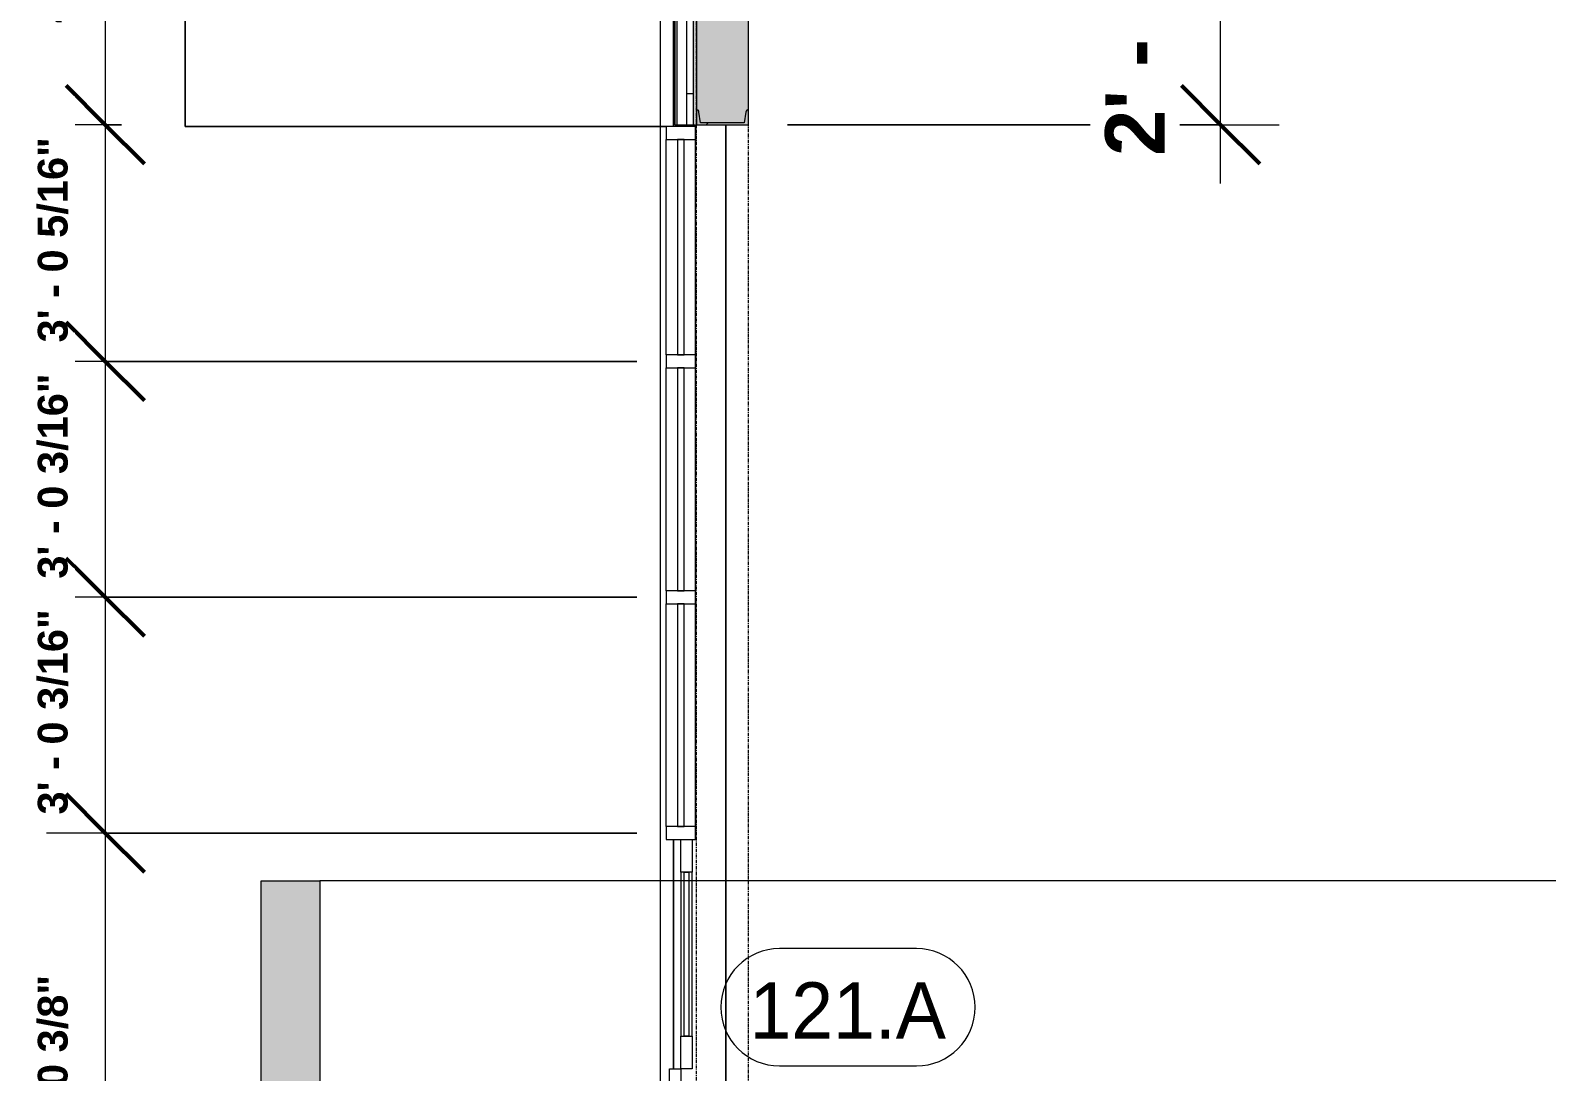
# Model space of a CAD drawing. Header units: inches. Extents: x 21592 to 24810, y -23179 to -20467.
# Drawn here: x 21959.5 to 22192.1, y -22278.1 to -22118.3 of the extents above; entities that cross this region are included whole.
import ezdxf

# ---------------------------------------------------------------- set-up
doc = ezdxf.new("R2010")
doc.units = ezdxf.units.IN
doc.header["$MEASUREMENT"] = 0
doc.linetypes.add('Grid Line 1_2_', pattern=[0.875, 0.5, -0.125, 0.125, -0.125])
for name, color, linetype, lineweight in [('A-ANNO-DIMS', 211, 'Continuous', 9), ('A-ANNO-DIMS-96', 211, 'Continuous', 9), ('A-DOOR', 31, 'Continuous', 20), ('A-DOOR-IDEN', 31, 'Continuous', 9), ('A-FLOR', 192, 'Continuous', 20), ('A-GLAZ-CURT', 52, 'Continuous', 20), ('A-GLAZ-CWMG', 51, 'Continuous', 20), ('A-SITE-SWLK', 140, 'Continuous', 140), ('A-WALL', 113, 'Continuous', 20), ('A-WALL-PATT', 111, 'Continuous', 50), ('C-TOPO', 7, 'Continuous', 20), ('G-ANNO-SYMB', 111, 'Continuous', 9), ('L-SITE-WALL', 31, 'Continuous', 20), ('S-COLS', 52, 'Continuous', 20), ('S-GRID', 1, 'Continuous', 9)]:
    doc.layers.add(name, color=color, linetype=linetype, lineweight=lineweight)
doc.styles.add('Arial_B', font='arialbd.ttf', dxfattribs={"height": 9.132806})
doc.styles.add('Arial_B_1', font='arialbd.ttf', dxfattribs={"height": 4.566403})
doc.styles.add('Century Gothic', font='GOTHIC.TTF', dxfattribs={"height": 8.622671})
doc.dimstyles.new('OD_Dimension_1', dxfattribs={"dimscale": 12, "dimtxt": 9, "dimasz": 1, "dimexe": 0.75, "dimexo": 0.5, "dimgap": 0.5, "dimtad": 1, "dimdec": 4, "dimrnd": 0.0625, "dimzin": 3, "dimdsep": 46, "dimlunit": 4, "dimtxsty": 'Arial_B', "dimblk1": 'OBLIQUE', "dimblk2": 'OBLIQUE', "dimsah": 1, "dimcen": 0.09, "dimdle": 0.75, "dimazin": 0, "dimtfac": 1, "dimtdec": 4, "dimtix": 1, "dimtmove": 0, "dimatfit": 3, "dimfxl": 1, "dimtvp": 1, "dimtfill": 1, "dimfrac": 2, "dimtolj": 1, "dimtzin": 0, "dimlwd": 13, "dimlwe": 13, "dimarcsym": 2})
doc.dimstyles.new('OD_Dimension_2_1', dxfattribs={"dimscale": 12, "dimtxt": 4.5, "dimasz": 1, "dimexe": 0.75, "dimexo": 0.5, "dimgap": 0.375, "dimtad": 1, "dimdec": 4, "dimrnd": 0.0625, "dimzin": 3, "dimdsep": 46, "dimlunit": 4, "dimtxsty": 'Arial_B_1', "dimblk1": 'OBLIQUE', "dimblk2": 'OBLIQUE', "dimsah": 1, "dimcen": 0.09, "dimdle": 0.75, "dimazin": 0, "dimtfac": 1, "dimtdec": 4, "dimtix": 1, "dimtmove": 0, "dimatfit": 3, "dimfxl": 1, "dimtvp": 1, "dimtfill": 1, "dimfrac": 2, "dimtolj": 1, "dimtzin": 0, "dimlwd": 13, "dimlwe": 13, "dimarcsym": 2})
doc.dimstyles.new('OD_Dimension_2_2', dxfattribs={"dimscale": 12, "dimtxt": 4.5, "dimasz": 1, "dimexe": 0.75, "dimexo": 0.5, "dimgap": 0.375, "dimtad": 1, "dimdec": 4, "dimrnd": 0.0625, "dimzin": 3, "dimdsep": 46, "dimlunit": 4, "dimtxsty": 'Arial_B_1', "dimblk1": 'OBLIQUE', "dimblk2": 'OBLIQUE', "dimsah": 1, "dimcen": 0.09, "dimdle": 0.75, "dimazin": 0, "dimtfac": 1, "dimtdec": 4, "dimtix": 1, "dimtmove": 0, "dimatfit": 3, "dimfxl": 1, "dimtvp": 1, "dimtfill": 1, "dimfrac": 2, "dimtolj": 1, "dimtzin": 0, "dimlwd": 13, "dimlwe": 13, "dimarcsym": 2})
doc.dimstyles.new('OD_Dimension_2_4', dxfattribs={"dimscale": 12, "dimtxt": 4.5, "dimasz": 1, "dimexe": 0.75, "dimexo": 0.5, "dimgap": 0.375, "dimtad": 1, "dimdec": 4, "dimrnd": 0.0625, "dimzin": 3, "dimdsep": 46, "dimlunit": 4, "dimtxsty": 'Arial_B_1', "dimblk1": 'OBLIQUE', "dimblk2": 'OBLIQUE', "dimsah": 1, "dimcen": 0.09, "dimdle": 0.75, "dimazin": 0, "dimtfac": 1, "dimtdec": 4, "dimtix": 1, "dimtmove": 0, "dimatfit": 3, "dimfxl": 1, "dimtvp": 1, "dimtfill": 1, "dimfrac": 2, "dimtolj": 1, "dimtzin": 0, "dimlwd": 13, "dimlwe": 13, "dimarcsym": 2})

# ---------------------------------------------------------------- blocks, each defined once
blk = doc.blocks.new('Struct_Xcel_Sports Complex_rvt-1-Enlarged First Floor Plan _West_')
at = {"layer": 'A-FLOR', "color": 43, "lineweight": 13}
blk.add_line((22066.14, -22342.74), (22066.14, -22132.8), dxfattribs=at)
at = {"layer": 'L-SITE-WALL', "color": 43, "lineweight": 13}
for p, q in [((22058.14, -22133.05), (22058.14, -21722.68)), ((22066.14, -22132.8), (22066.14, -22342.74)), ((22058.14, -22277.68), (22058.14, -22242.49))]:
    blk.add_line(p, q, dxfattribs=at)
blk = doc.blocks.new('System Panel - INSULATED LOW-E GLAZING _SEE ELEVATIONS FOR U-FACTOR_ SHGC_ _ LT_-1142345-Enlarged First Floor Plan _West_')
at = {"layer": 'A-GLAZ-CURT', "color": 7}
for p, q in [((16.53125, 1.25), (-16.53125, 1.25)), ((-16.53125, 1.25), (-16.53125, 0.25)), ((-16.53125, 0.25), (16.53125, 0.25)), ((16.53125, 0.25), (16.53125, 1.25))]:
    blk.add_line(p, q, dxfattribs=at)
at = {"layer": 'A-GLAZ-CURT', "color": 10, "lineweight": 13}
for p, q in [((-16.53125, 0.25), (-16.53125, 1.25)), ((16.53125, 1.25), (-16.53125, 1.25)), ((-16.53125, 0.25), (16.53125, 0.25)), ((16.53125, 1.25), (16.53125, 0.25))]:
    blk.add_line(p, q, dxfattribs=at)
blk = doc.blocks.new('Rectangular Mullion - Exterior 2_ x 4_5_-1135311-Enlarged First Floor Plan _West_')
at = {"layer": 'A-GLAZ-CWMG', "color": 43, "lineweight": 13}
for p, q in [((22057.02, -22578.24), (22057.02, -22545.18)), ((22061.52, -22578.24), (22061.52, -22545.18))]:
    blk.add_line(p, q, dxfattribs=at)
blk = doc.blocks.new('Rectangular Mullion - Exterior 2_ x 4_5_-1142372-Enlarged First Floor Plan _West_')
at = {"layer": 'A-GLAZ-CWMG', "color": 7}
for p, q in [((0, 1.5), (-2, 1.5)), ((-2, 1.5), (-2, -3)), ((0, -3), (0, 1.5)), ((-2, -3), (0, -3))]:
    blk.add_line(p, q, dxfattribs=at)
blk = doc.blocks.new('System Panel - INSULATED LOW-E GLAZING _SEE ELEVATIONS FOR U-FACTOR_ SHGC_ _ LT_-827454-Enlarged First Floor Plan _West_')
at = {"layer": 'A-GLAZ-CURT', "color": 7}
for p, q in [((17.09375, 1.25), (-17.09375, 1.25)), ((-17.09375, 1.25), (-17.09375, 0.25)), ((-17.09375, 0.25), (17.09375, 0.25)), ((17.09375, 0.25), (17.09375, 1.25))]:
    blk.add_line(p, q, dxfattribs=at)
at = {"layer": 'A-GLAZ-CURT', "color": 10, "lineweight": 13}
for p, q in [((-17.09375, 0.25), (-17.09375, 1.25)), ((17.09375, 1.25), (-17.09375, 1.25)), ((-17.09375, 0.25), (17.09375, 0.25)), ((17.09375, 1.25), (17.09375, 0.25))]:
    blk.add_line(p, q, dxfattribs=at)
blk = doc.blocks.new('Rectangular Mullion - Exterior 2_ x 4_5_-1135280-Enlarged First Floor Plan _West_')
at = {"layer": 'A-GLAZ-CWMG', "color": 43, "lineweight": 13}
for p, q in [((22057.02, -22650.62), (22057.02, -22616.43)), ((22061.52, -22650.62), (22061.52, -22616.43))]:
    blk.add_line(p, q, dxfattribs=at)
blk = doc.blocks.new('Rectangular Mullion - Exterior 2_ x 4_5_-1142343-Enlarged First Floor Plan _West_')
at = {"layer": 'A-GLAZ-CWMG', "color": 7}
for p, q in [((-1, 1.5), (1, 1.5)), ((-1, -3), (-1, 1.5)), ((1, 1.5), (1, -3)), ((1, -3), (-1, -3))]:
    blk.add_line(p, q, dxfattribs=at)
blk = doc.blocks.new('Rectangular Mullion - Exterior 2_ x 4_5_-1135330-Enlarged First Floor Plan _West_')
at = {"layer": 'A-GLAZ-CWMG', "color": 43, "lineweight": 13}
for p, q in [((22057.02, -22240.49), (22057.02, -22206.3)), ((22061.52, -22240.49), (22061.52, -22206.3))]:
    blk.add_line(p, q, dxfattribs=at)
blk = doc.blocks.new('Sliding Door - one-1982820-Enlarged First Floor Plan _West_')
at = {"layer": 'A-DOOR', "color": 7}
for p, q in [((-35.1875, 2.5), (-30.1875, 2.5)), ((-30.1875, 2.5), (-30.1875, 0.75)), ((-5, 2.5), (0, 2.5)), ((-5, 0.75), (-5, 2.5)), ((0, 2.5), (0, 0.75)), ((-30.1875, 0.75), (-35.1875, 0.75)), ((-30.1875, 1.25), (-30.1875, 2)), ((-30.1875, 2), (-5, 2)), ((-5, 1.25), (-30.1875, 1.25)), ((-5, 2), (-5, 1.25)), ((0, 0.75), (-5, 0.75)), ((0, -1), (0, 0.75)), ((0, 0.75), (5, 0.75)), ((5, 0.75), (5, -1)), ((5, -0.5), (5, 0.25)), ((5, 0.25), (30.1875, 0.25)), ((30.1875, -1), (30.1875, 0.75)), ((30.1875, 0.75), (35.1875, 0.75)), ((30.1875, 0.25), (30.1875, -0.5)), ((5, -1), (0, -1)), ((30.1875, -0.5), (5, -0.5)), ((35.1875, -1), (30.1875, -1))]:
    blk.add_line(p, q, dxfattribs=at)
at = {"layer": 'A-DOOR', "color": 43, "lineweight": 13}
for p, q in [((-5, 2.5), (-30.1875, 2.5)), ((-30.1875, 0.75), (-5, 0.75)), ((30.1875, 0.75), (5, 0.75)), ((5, -1), (30.1875, -1))]:
    blk.add_line(p, q, dxfattribs=at)
blk = doc.blocks.new('Section - 3_32_ x 3_8_-18514-Enlarged First Floor Plan _West_')
at = {"layer": 'G-ANNO-SYMB'}
blk.add_hatch(color=256, dxfattribs=at).paths.add_polyline_path([(0, 0.375), (0, 0), (-0.09375, 0), (-0.09375, 0.375)], flags=0)
for p, q in [((0, 0.375), (-0.09375, 0.375)), ((-0.09375, 0.375), (-0.09375, 0)), ((0, 0), (0, 0.375)), ((-0.09375, 0), (0, 0))]:
    blk.add_line(p, q, dxfattribs=at)
blk = doc.blocks.new('Door Tag - Door Tag-4658-Enlarged First Floor Plan _West_')
at = {"layer": 'A-DOOR-IDEN', "color": 153}
for p, q in [((0.109375, 0.09375), (-0.109375, 0.09375)), ((-0.109375, -0.09375), (0.109375, -0.09375))]:
    blk.add_line(p, q, dxfattribs=at)
for centre, start, end in [((-0.109375, 0), 90, 270), ((0.109375, 0), 270, 90)]:
    blk.add_arc(centre, 0.09375, start, end, dxfattribs=at)
blk = doc.blocks.new('DIMBLOCK59-Enlarged First Floor Plan _West_')
at = {"layer": 'A-ANNO-DIMS-96', "lineweight": 13}
for p, q in [((22142.05, -22141.8), (22142.05, -22099.8)), ((22139.56, -22108.8), (22151.05, -22108.8)), ((22142.05, -22108.8), (22139.56, -22108.8)), ((22075.64, -22132.8), (22151.05, -22132.8)), ((22142.05, -22132.8), (22075.64, -22132.8))]:
    blk.add_line(p, q, dxfattribs=at)
at = {"layer": 'A-ANNO-DIMS-96', "lineweight": 50}
for p, q in [((22142.05, -22108.8), (22136.05, -22102.8)), ((22142.05, -22108.8), (22148.05, -22114.8)), ((22142.05, -22132.8), (22136.05, -22126.8)), ((22142.05, -22132.8), (22148.05, -22138.8))]:
    blk.add_line(p, q, dxfattribs=at)
at = {"layer": 'A-ANNO-DIMS-96', "color": 0, "lineweight": 13, "insert": (22124.35, -22137.59), "char_height": 9.133, "width": 40.2857, "attachment_point": 1, "rotation": 90, "line_spacing_factor": 0.938532, "style": 'Arial_B', "bg_fill": 3, "box_fill_scale": 1.25, "bg_fill_color": 0, "bg_fill_transparency": 0}
blk.add_mtext('2\' - 0"', dxfattribs=at)
blk = doc.blocks.new('_Oblique')
at = {"color": 0, "linetype": 'ByBlock', "lineweight": -2}
blk.add_line((-0.5, -0.5), (0.5, 0.5), dxfattribs=at)
blk = doc.blocks.new('DIMBLOCK175-Enlarged First Floor Plan _West_')
at = {"layer": 'A-ANNO-DIMS-96', "lineweight": 50}
for p, q in [((21970.98, -22084.8), (21964.98, -22078.8)), ((21970.98, -22084.8), (21976.98, -22090.8)), ((21970.98, -22132.8), (21964.98, -22126.8)), ((21970.98, -22132.8), (21976.98, -22138.8))]:
    blk.add_line(p, q, dxfattribs=at)
at = {"layer": 'A-ANNO-DIMS-96', "lineweight": 13}
for p, q in [((21973.46, -22084.8), (21961.98, -22084.8)), ((21970.98, -22084.8), (21970.98, -22132.8)), ((21970.98, -22084.8), (21973.46, -22084.8)), ((21973.46, -22132.8), (21961.98, -22132.8)), ((21970.98, -22132.8), (21973.46, -22132.8))]:
    blk.add_line(p, q, dxfattribs=at)
at = {"layer": 'A-ANNO-DIMS-96', "color": 0, "lineweight": 13, "insert": (21960.63, -22117.2), "char_height": 4.566, "width": 20.1429, "attachment_point": 1, "rotation": 90, "line_spacing_factor": 0.938532, "style": 'Arial_B_1', "bg_fill": 3, "box_fill_scale": 1.25, "bg_fill_color": 0, "bg_fill_transparency": 0}
blk.add_mtext('4\' - 0"', dxfattribs=at)
blk = doc.blocks.new('DIMBLOCK176-Enlarged First Floor Plan _West_')
at = {"layer": 'A-ANNO-DIMS-96', "lineweight": 50}
for p, q in [((21970.98, -22132.8), (21964.98, -22126.8)), ((21970.98, -22132.8), (21976.98, -22138.8)), ((21970.98, -22169.12), (21964.98, -22163.12)), ((21970.98, -22169.12), (21976.98, -22175.12))]:
    blk.add_line(p, q, dxfattribs=at)
at = {"layer": 'A-ANNO-DIMS-96', "lineweight": 13}
for p, q in [((21973.46, -22132.8), (21961.98, -22132.8)), ((21970.98, -22132.8), (21970.98, -22169.12)), ((21970.98, -22132.8), (21973.46, -22132.8)), ((22052.52, -22169.12), (21961.98, -22169.12)), ((21970.98, -22169.12), (22052.52, -22169.12))]:
    blk.add_line(p, q, dxfattribs=at)
at = {"layer": 'A-ANNO-DIMS-96', "color": 0, "lineweight": 13, "insert": (21960.63, -22166.21), "char_height": 4.5664, "width": 36.6, "attachment_point": 1, "rotation": 90, "line_spacing_factor": 0.938532, "style": 'Arial_B_1', "bg_fill": 3, "box_fill_scale": 1.25, "bg_fill_color": 0, "bg_fill_transparency": 0}
blk.add_mtext('3\' - 0 5/16"', dxfattribs=at)
blk = doc.blocks.new('DIMBLOCK177-Enlarged First Floor Plan _West_')
at = {"layer": 'A-ANNO-DIMS-96', "lineweight": 50}
for p, q in [((21970.98, -22169.12), (21964.98, -22163.12)), ((21970.98, -22169.12), (21976.98, -22175.12)), ((21970.98, -22205.3), (21964.98, -22199.3)), ((21970.98, -22205.3), (21976.98, -22211.3))]:
    blk.add_line(p, q, dxfattribs=at)
at = {"layer": 'A-ANNO-DIMS-96', "lineweight": 13}
for p, q in [((22052.52, -22169.12), (21961.98, -22169.12)), ((21970.98, -22169.12), (21970.98, -22205.3)), ((21970.98, -22169.12), (22052.52, -22169.12)), ((22052.52, -22205.3), (21961.98, -22205.3)), ((21970.98, -22205.3), (22052.52, -22205.3))]:
    blk.add_line(p, q, dxfattribs=at)
at = {"layer": 'A-ANNO-DIMS-96', "color": 0, "lineweight": 13, "insert": (21960.63, -22202.46), "char_height": 4.5664, "width": 36.6, "attachment_point": 1, "rotation": 90, "line_spacing_factor": 0.938532, "style": 'Arial_B_1', "bg_fill": 3, "box_fill_scale": 1.25, "bg_fill_color": 0, "bg_fill_transparency": 0}
blk.add_mtext('3\' - 0 3/16"', dxfattribs=at)
blk = doc.blocks.new('DIMBLOCK178-Enlarged First Floor Plan _West_')
at = {"layer": 'A-ANNO-DIMS-96', "lineweight": 50}
for p, q in [((21970.98, -22205.3), (21964.98, -22199.3)), ((21970.98, -22205.3), (21976.98, -22211.3)), ((21970.98, -22241.49), (21964.98, -22235.49)), ((21970.98, -22241.49), (21976.98, -22247.49))]:
    blk.add_line(p, q, dxfattribs=at)
at = {"layer": 'A-ANNO-DIMS-96', "lineweight": 13}
for p, q in [((22052.52, -22205.3), (21961.98, -22205.3)), ((21970.98, -22205.3), (21970.98, -22241.49)), ((21970.98, -22205.3), (22052.52, -22205.3)), ((22052.52, -22241.49), (21961.98, -22241.49)), ((21970.98, -22241.49), (22052.52, -22241.49))]:
    blk.add_line(p, q, dxfattribs=at)
at = {"layer": 'A-ANNO-DIMS-96', "color": 0, "lineweight": 13, "insert": (21960.63, -22238.65), "char_height": 4.5664, "width": 36.6, "attachment_point": 1, "rotation": 90, "line_spacing_factor": 0.938532, "style": 'Arial_B_1', "bg_fill": 3, "box_fill_scale": 1.25, "bg_fill_color": 0, "bg_fill_transparency": 0}
blk.add_mtext('3\' - 0 3/16"', dxfattribs=at)
blk = doc.blocks.new('DIMBLOCK179-Enlarged First Floor Plan _West_')
at = {"layer": 'A-ANNO-DIMS-96', "lineweight": 50}
for p, q in [((21970.98, -22241.49), (21964.98, -22235.49)), ((21970.98, -22241.49), (21976.98, -22247.49)), ((21970.98, -22313.87), (21964.98, -22307.87)), ((21970.98, -22313.87), (21976.98, -22319.87))]:
    blk.add_line(p, q, dxfattribs=at)
at = {"layer": 'A-ANNO-DIMS-96', "lineweight": 13}
for p, q in [((22052.52, -22241.49), (21961.98, -22241.49)), ((21970.98, -22241.49), (21970.98, -22313.87)), ((21970.98, -22241.49), (22052.52, -22241.49)), ((22052.52, -22313.87), (21961.98, -22313.87)), ((21970.98, -22313.87), (22052.52, -22313.87))]:
    blk.add_line(p, q, dxfattribs=at)
at = {"layer": 'A-ANNO-DIMS-96', "color": 0, "lineweight": 13, "insert": (21960.63, -22291.21), "char_height": 4.5664, "width": 32.4857, "attachment_point": 1, "rotation": 90, "line_spacing_factor": 0.938532, "style": 'Arial_B_1', "bg_fill": 3, "box_fill_scale": 1.25, "bg_fill_color": 0, "bg_fill_transparency": 0}
blk.add_mtext('6\' - 0 3/8"', dxfattribs=at)

msp = doc.modelspace()

# ---------------------------------------------------------------- hatches: boundary and pattern name
at = {"layer": 'A-WALL-PATT', "lineweight": 9}
h = msp.add_hatch(dxfattribs=at)
h.set_pattern_fill('FP_10', color=8, style=0, pattern_type=2)
h.set_pattern_definition([(0, (0, 0), (0, 12), []), (90, (0, 0), (-12, 7e-16), [])])
h.paths.add_polyline_path([(22061.14023, -22132.80281), (22061.14023, -21722.92781), (22060.14023, -21722.92781), (22060.14023, -22132.80281)], flags=0)
h = msp.add_hatch(dxfattribs=at)
h.set_pattern_fill('FP_9', color=8, style=0, pattern_type=2)
h.set_pattern_definition([(0, (0, 0), (15.36, 3.84), [1.267, -10.253, 1.267, -10.253, -61.44]), (0, (0, 0), (15.36, 3.84), [-23.04, 1.267, -21.773, 1.267, -10.253, -26.88]), (0, (0, 0), (15.36, 3.84), [-57.6, 1.267, -6.413, 1.267, -17.933]), (120, (5.76, 1.92), (-11.00553755, 11.3821502), [1.267, -10.253, 1.267, -10.253, -61.44]), (120, (5.76, 1.92), (-11.00553755, 11.3821502), [-23.04, 1.267, -21.773, 1.267, -10.253, -26.88]), (120, (5.76, 1.92), (-11.00553755, 11.3821502), [-57.6, 1.267, -6.413, 1.267, -17.933]), (240, (7.68, 9.6), (-4.35446245, -15.2221502), [1.267, -10.253, 1.267, -10.253, -61.44]), (240, (7.68, 9.6), (-4.35446245, -15.2221502), [-23.04, 1.267, -21.773, 1.267, -10.253, -26.88]), (240, (7.68, 9.6), (-4.35446245, -15.2221502), [-57.6, 1.267, -6.413, 1.267, -17.933])])
h.paths.add_polyline_path([(22061.14023, -22132.80281), (22061.64023, -22132.80281), (22061.64023, -21722.92781), (22061.14023, -21722.92781), (22061.14023, -22123.73567)], flags=0)
h = msp.add_hatch(dxfattribs=at)
h.set_pattern_fill('FP_7', color=8, style=0, pattern_type=2)
h.set_pattern_definition([(161.57, (0.48, 0.48), (-3.839953776, -1.544e-05), [0, -27.322, 3.034, 0]), (18.43, (-0.48, 0.48), (-3.839953776, 1.544e-05), [0, -27.322, 3.034, 0]), (108.43, (0.48, 0.48), (1.919622, -9.60052459), [9.106, -21.25]), (71.57, (-0.48, 0.48), (1.919622, 9.60052459), [9.106, -21.25])])
h.paths.add_polyline_path([(22069.64023, -22132.80281), (22069.64023, -21722.92781), (22061.64023, -21722.92781), (22061.64023, -22132.80281)], flags=0)
at = {"layer": 'S-COLS', "lineweight": 9}
h = msp.add_hatch(dxfattribs=at)
h.set_pattern_fill('FP_6', color=8, style=0, pattern_type=2)
h.set_pattern_definition([(45, (0, 0), (-9.503515, 9.503515), []), (45, (0, 14.4), (-9.503515, 9.503515), [])])
h.paths.add_polyline_path([(22069.64023, -22132.80281), (22069.64023, -22130.46281), (22069.36445, -22130.57704), (22069.25023, -22130.85281), (22068.98937, -22132.49981), (22062.29108, -22132.49981), (22062.03023, -22130.85281), (22061.916, -22130.57704), (22061.64023, -22130.46281), (22061.64023, -22132.80281)], flags=0)

# ---------------------------------------------------------------- linework, layer by layer
at = {"layer": 'A-SITE-SWLK', "color": 43, "lineweight": 13}
for p, q in [((21983.23523, -21722.92781), (21983.23523, -22133.05281)), ((21983.23523, -22133.05281), (22057.01523, -22133.05281))]:
    msp.add_line(p, q, dxfattribs=at)
at = {"layer": 'A-WALL', "color": 7}
for p, q in [((22058.32773, -21722.92781), (22058.32773, -22132.80281)), ((22058.64023, -21722.92781), (22058.64023, -22132.80281)), ((22060.14023, -21722.92781), (22060.14023, -22132.80281)), ((22061.14023, -21722.92781), (22061.14023, -22132.80281)), ((22061.64023, -21722.92781), (22061.64023, -22132.80281)), ((22069.64023, -22132.80281), (22069.64023, -21722.92781)), ((22058.32773, -22132.80281), (22069.64023, -22132.80281))]:
    msp.add_line(p, q, dxfattribs=at)
at = {"layer": 'C-TOPO', "color": 43, "lineweight": 13}
for p, q in [((21983.23535, -21722.92822), (21983.23535, -22133.05225)), ((21983.23535, -22133.05225), (21983.23535, -21722.92822)), ((22066.13965, -22342.74031), (22066.13965, -22132.80281)), ((21983.23535, -22133.05225), (22057.01523, -22133.05225)), ((22057.01523, -22133.05225), (21983.23535, -22133.05225)), ((22058.14014, -22242.49031), (22058.14014, -22277.67781)), ((22058.14014, -22277.67781), (22058.14014, -22242.49031))]:
    msp.add_line(p, q, dxfattribs=at)
at = {"layer": 'G-ANNO-SYMB'}
msp.add_line((24577.98286, -22248.83309), (22003.89418, -22248.83309), dxfattribs=at)
at = {"layer": 'L-SITE-WALL', "color": 43, "lineweight": 13}
for p, q in [((22056.14023, -22800.80281), (22056.14023, -20889.55281)), ((22058.14023, -21722.67781), (22058.14023, -22133.05281)), ((22058.14023, -22242.49031), (22058.14023, -22277.67781))]:
    msp.add_line(p, q, dxfattribs=at)
at = {"layer": 'S-COLS', "color": 7}
for p, q in [((22061.64023, -22130.46281), (22061.64023, -22132.80281)), ((22069.64023, -22132.80281), (22069.64023, -22130.46281)), ((22061.64023, -22132.80281), (22069.64023, -22132.80281)), ((22062.29108, -22132.49981), (22062.03023, -22130.85281)), ((22068.98937, -22132.49981), (22062.29108, -22132.49981)), ((22069.25023, -22130.85281), (22068.98937, -22132.49981))]:
    msp.add_line(p, q, dxfattribs=at)
for centre, start, end in [((22061.64023, -22130.85281), 0, 90), ((22069.64023, -22130.85281), 90, 180)]:
    msp.add_arc(centre, 0.39, start, end, dxfattribs=at)
at = {"layer": 'S-GRID', "linetype": 'Grid Line 1_2_'}
for p, q in [((22069.64023, -23049.14903), (22069.64023, -20633.37408)), ((22061.64023, -22969.76788), (22061.64023, -20681.37408))]:
    msp.add_line(p, q, dxfattribs=at)

# ---------------------------------------------------------------- block references
at = {"layer": 'A-DOOR', "color": 43, "lineweight": 13, "rotation": 270.0000000000001}
msp.add_blockref('Sliding Door - one-1982820-Enlarged First Floor Plan _West_', (22058.51523, -22277.67781), dxfattribs=at)
at = {"layer": 'A-DOOR-IDEN', "color": 153, "xscale": 95.99999999999994, "yscale": 95.99999999999994, "zscale": 95.99999999999994}
msp.add_blockref('Door Tag - Door Tag-4658-Enlarged First Floor Plan _West_', (22084.90078, -22268.23456), dxfattribs=at)
at = {"layer": 'A-GLAZ-CURT', "color": 10, "lineweight": 13, "rotation": 270.0000000000001}
for name, p in [('System Panel - INSULATED LOW-E GLAZING _SEE ELEVATIONS FOR U-FACTOR_ SHGC_ _ LT_-1142345-Enlarged First Floor Plan _West_', (22058.51523, -22151.58406)), ('System Panel - INSULATED LOW-E GLAZING _SEE ELEVATIONS FOR U-FACTOR_ SHGC_ _ LT_-827454-Enlarged First Floor Plan _West_', (22058.51523, -22187.20906)), ('System Panel - INSULATED LOW-E GLAZING _SEE ELEVATIONS FOR U-FACTOR_ SHGC_ _ LT_-827454-Enlarged First Floor Plan _West_', (22058.51523, -22223.39656))]:
    msp.add_blockref(name, p, dxfattribs=at)
at = {"layer": 'A-GLAZ-CWMG', "color": 43, "lineweight": 13, "rotation": 90.00000000000006}
msp.add_blockref('Rectangular Mullion - Exterior 2_ x 4_5_-1142372-Enlarged First Floor Plan _West_', (22058.51523, -22133.05281), dxfattribs=at)
at = {"layer": 'A-GLAZ-CWMG', "color": 43, "lineweight": 13}
for name, p in [('Rectangular Mullion - Exterior 2_ x 4_5_-1135311-Enlarged First Floor Plan _West_', (0, 410.125)), ('Rectangular Mullion - Exterior 2_ x 4_5_-1135280-Enlarged First Floor Plan _West_', (0, 446.3125)), ('Rectangular Mullion - Exterior 2_ x 4_5_-1135330-Enlarged First Floor Plan _West_', (0, 0))]:
    msp.add_blockref(name, p, dxfattribs=at)
at = {"layer": 'A-GLAZ-CWMG', "color": 43, "lineweight": 13, "extrusion": (0, 0, -1), "rotation": 269.9999999999999}
for p in [(-22058.51523, -22169.11531), (-22058.51523, -22205.30281), (-22058.51523, -22241.49031)]:
    msp.add_blockref('Rectangular Mullion - Exterior 2_ x 4_5_-1142343-Enlarged First Floor Plan _West_', p, dxfattribs=at)
at = {"layer": 'G-ANNO-SYMB', "extrusion": (0, 0, -1), "xscale": 95.99999999999994, "yscale": 95.99999999999994, "zscale": 95.99999999999994, "rotation": 180}
msp.add_blockref('Section - 3_32_ x 3_8_-18514-Enlarged First Floor Plan _West_', (-22003.89418, -22248.83309), dxfattribs=at)

# ---------------------------------------------------------------- texts
at = {"layer": 'A-DOOR-IDEN', "insert": (22084.85946, -22264.40325), "char_height": 8.622671, "width": 38.124, "attachment_point": 2, "line_spacing_factor": 0.984117, "style": 'Century Gothic'}
msp.add_mtext('121.A', dxfattribs=at)

# ---------------------------------------------------------------- dimensions: what is measured, and where the dimension line sits
at = {"layer": 'A-ANNO-DIMS', "lineweight": 13}
dim = msp.add_linear_dim(base=(21970.97768, -22132.80281), p1=(21979.46296, -22084.80281), p2=(21979.46296, -22132.80281), angle=90, dimstyle='OD_Dimension_2_4', override={"dimpost": '<>', "dimfxl": 48}, dxfattribs=at)
dim.commit()
dim.dimension.update_dxf_attribs({"geometry": 'DIMBLOCK175-Enlarged First Floor Plan _West_', "text_midpoint": (21964.14619, -22108.80281)})

# ---------------------------------------------------------------- next in the draw order: dimensions: what is measured, and where the dimension line sits
for base, p1, p2, dimstyle, override, picture, middle in [((22142.04936, -22108.80281), (22069.64023, -22132.80281), (22133.56407, -22108.80281), 'OD_Dimension_1', {"dimpost": '<>', "dimfxl": 68.280733}, 'DIMBLOCK59-Enlarged First Floor Plan _West_', (22131.38639, -22120.80281)), ((21970.97768, -22169.11531), (21979.46296, -22132.80281), (22058.51523, -22169.11531), 'OD_Dimension_2_1', {"dimpost": '<>', "dimfxl": 86.993441}, 'DIMBLOCK176-Enlarged First Floor Plan _West_', (21964.1166, -22150.95906))]:
    dim = msp.add_linear_dim(base=base, p1=p1, p2=p2, angle=90, dimstyle=dimstyle, override=override, dxfattribs=at)
    dim.commit()
    dim.dimension.update_dxf_attribs({"geometry": picture, "text_midpoint": middle})

# ---------------------------------------------------------------- next in the draw order: dimensions: what is measured, and where the dimension line sits
dim = msp.add_linear_dim(base=(21970.97768, -22205.30281), p1=(22058.51523, -22169.11531), p2=(22058.51523, -22205.30281), angle=90, dimstyle='OD_Dimension_2_2', override={"dimpost": '<>', "dimfxl": 36.1875}, dxfattribs=at)
dim.commit()
dim.dimension.update_dxf_attribs({"geometry": 'DIMBLOCK177-Enlarged First Floor Plan _West_', "text_midpoint": (21964.1166, -22187.20906)})

# ---------------------------------------------------------------- next in the draw order: dimensions: what is measured, and where the dimension line sits
dim = msp.add_linear_dim(base=(21970.97768, -22241.49031), p1=(22058.51523, -22205.30281), p2=(22058.51523, -22241.49031), angle=90, dimstyle='OD_Dimension_2_2', override={"dimpost": '<>', "dimfxl": 36.1875}, dxfattribs=at)
dim.commit()
dim.dimension.update_dxf_attribs({"geometry": 'DIMBLOCK178-Enlarged First Floor Plan _West_', "text_midpoint": (21964.1166, -22223.39656)})

# ---------------------------------------------------------------- next in the draw order: dimensions: what is measured, and where the dimension line sits
dim = msp.add_linear_dim(base=(21970.97768, -22313.86531), p1=(22058.51523, -22241.49031), p2=(22058.51523, -22313.86531), angle=90, dimstyle='OD_Dimension_2_2', override={"dimpost": '<>', "dimfxl": 72.375}, dxfattribs=at)
dim.commit()
dim.dimension.update_dxf_attribs({"geometry": 'DIMBLOCK179-Enlarged First Floor Plan _West_', "text_midpoint": (21964.11505, -22277.67781)})

# ---------------------------------------------------------------- next in the draw order: block references
at = {"lineweight": 5}
msp.add_blockref('Struct_Xcel_Sports Complex_rvt-1-Enlarged First Floor Plan _West_', (0, 0), dxfattribs=at)

doc.saveas('drawing.dxf')
